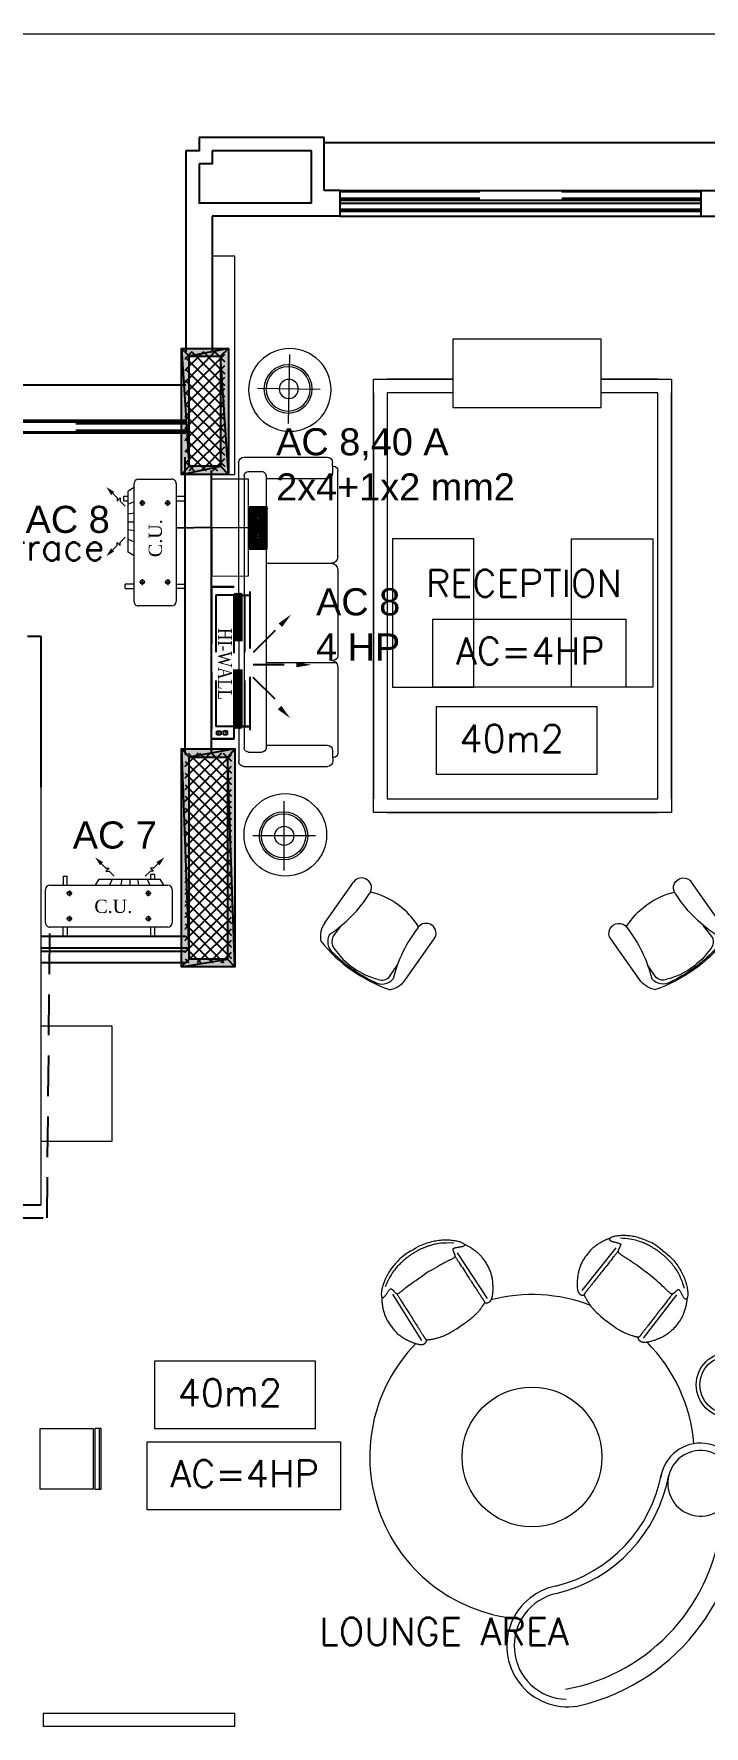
# Model space of a CAD drawing. Header units: inches. Extents: x 14 to 158, y 51 to 94.
# Drawn here: x 94.66 to 99.61, y 80.53 to 93.03 of the extents above; entities that cross this region are included whole.
import ezdxf

# ---------------------------------------------------------------- set-up
doc = ezdxf.new("R2010")
doc.units = ezdxf.units.IN
doc.header["$LTSCALE"] = 0.6
doc.header["$MEASUREMENT"] = 0
doc.linetypes.add('DASHED', pattern=[0.75, 0.5, -0.25])
doc.layers.get('0').update_dxf_attribs({"color": 253, "lineweight": 0})
for name, color, linetype, lineweight in [('AC-COND. UNIT', 195, 'Continuous', 0), ('fur', 253, 'Continuous', 0), ('Furniture', 253, 'Continuous', 0), ('Layer1', 253, 'Continuous', 0), ('POWER', 4, 'Continuous', 0), ('text', 3, 'Continuous', 0), ('X27COLC$0$COL', 253, 'Continuous', 0)]:
    doc.layers.add(name, color=color, linetype=linetype, lineweight=lineweight)
doc.layers.add('AC-HI.WALL', color=3, linetype='DASHED')
doc.styles.add('C', font='ROMANC.SHX')
doc.styles.add('ROMANS', font='', dxfattribs={"width": 0.8})
doc.styles.add('SIMPLEX', font='SIMPLEX.SHX')
doc.styles.get("Standard").update_dxf_attribs({"font": 'arial.ttf'})
doc.styles.get('ROMANS').set_extended_font_data('Amphion')

# ---------------------------------------------------------------- blocks, each defined once
blk = doc.blocks.new('53hq')
for p, q in [((52299.733, -22937.261), (52299.733, -22937.853)), ((52299.77, -22937.223), (52301.896, -22937.224)), ((52299.865, -22937.261), (52301.801, -22937.262)), ((52301.935, -22937.262), (52301.935, -22937.854)), ((52299.836, -22937.292), (52299.836, -22937.387)), ((52301.832, -22937.293), (52301.832, -22937.388)), ((52299.872, -22937.418), (52301.801, -22937.419)), ((52299.885, -22937.418), (52299.885, -22937.852)), ((52300.489, -22937.418), (52300.489, -22937.762)), ((52301.194, -22937.418), (52301.194, -22937.917)), ((52301.783, -22937.419), (52301.783, -22937.853)), ((52300.489, -22937.762), (52300.489, -22937.882)), ((52299.799, -22937.891), (52299.772, -22937.891)), ((52299.796, -22937.891), (52299.847, -22937.891)), ((52299.798, -22937.891), (52299.798, -22937.897)), ((52301.872, -22937.892), (52301.821, -22937.892)), ((52301.868, -22937.892), (52301.896, -22937.892)), ((52301.869, -22937.892), (52301.869, -22937.898)), ((52300.443, -22937.928), (52299.829, -22937.928)), ((52300.535, -22937.928), (52301.148, -22937.928)), ((52301.225, -22937.929), (52301.839, -22937.929))]:
    blk.add_line(p, q)
for centre, radius, start, end in [((52299.772, -22937.261), 0.0385, 89.9772, 179.9772), ((52299.867, -22937.292), 0.0308, 89.9772, 179.9772), ((52301.801, -22937.293), 0.0308, 359.9772, 89.9772), ((52301.896, -22937.262), 0.0385, 359.9772, 89.9772), ((52299.867, -22937.387), 0.0308, 179.9772, 279.2393), ((52301.801, -22937.388), 0.0308, 269.9772, 359.9772), ((52299.772, -22937.853), 0.0385, 179.9772, 269.9772), ((52299.847, -22937.852), 0.0385, 269.9772, 359.9772), ((52300.443, -22937.882), 0.0462, 269.9772, 359.9772), ((52300.535, -22937.882), 0.0462, 179.9772, 269.9772), ((52301.225, -22937.882), 0.0462, 179.9772, 269.9772), ((52301.821, -22937.853), 0.0385, 179.9772, 269.9772), ((52301.896, -22937.854), 0.0385, 269.9772, 359.9772), ((52299.829, -22937.897), 0.0308, 179.9772, 269.9772), ((52301.148, -22937.897), 0.0308, 269.9772, 359.9772), ((52301.839, -22937.898), 0.0308, 269.9772, 359.9772)]:
    blk.add_arc(centre, radius, start, end)
blk = doc.blocks.new('A$C7D0458D8')
at = {"xscale": -1.038040226593694, "yscale": 1.038040226593694, "zscale": 1.038040226593694, "rotation": 180}
blk.add_blockref('53hq', (-54289.227, -23809.76), dxfattribs=at)
blk = doc.blocks.new('A$C09A26639')
at = {"layer": 'fur'}
for p, q in [((0, 0.44), (0, 0.073)), ((0.109, 0.487), (0.113, 0.385)), ((0.62, 0.487), (0.616, 0.385)), ((0.729, 0.44), (0.729, 0.073))]:
    blk.add_line(p, q, dxfattribs=at)
for centre, radius, start, end in [((0.183, 0.44), 0.183, 135, 180), ((0.365, -0.514), 1.126, 73.9769, 106.0231), ((0.183, 0.483), 0.104, 92.3549, 177.1237), ((0.183, 0.483), 0.0738, 103.2225, 177.1237), ((0.365, 0.028), 0.563, 69.3612, 110.6388), ((0.365, -0.477), 1.08, 80.0901, 99.9099), ((0.546, 0.483), 0.104, 2.8763, 87.6451), ((0.546, 0.483), 0.0738, 2.8763, 76.7775), ((0.546, 0.44), 0.183, 0, 45), ((-0.873, 0.121), 1.02, 357.3184, 21.0944), ((1.602, 0.121), 1.02, 158.9056, 182.6816), ((0.073, 0.073), 0.0733, 180, 0), ((0.371, 0.596), 0.576, 247.0276, 291.5244), ((0.656, 0.073), 0.0733, 180, 0)]:
    blk.add_arc(centre, radius, start, end, dxfattribs=at)
blk = doc.blocks.new('A$C167A62BF')
at = {"layer": 'fur'}
for p, q in [((0.313, 0.567), (0.313, 0.057)), ((0.082, 0.312), (0.545, 0.312))]:
    blk.add_line(p, q, dxfattribs=at)
for centre, radius in [((0.305, 0.305), 0.305), ((0.318, 0.312), 0.178), ((0.318, 0.312), 0.163), ((0.313, 0.312), 0.0705)]:
    blk.add_circle(centre, radius, dxfattribs=at)
blk = doc.blocks.new('DCFVFD')
at = {"layer": 'fur'}
for points in [[(262.9773, -27.9732), (262.9769, -27.9729), (262.9762, -27.9724), (262.9751, -27.9716), (262.9736, -27.9705), (262.9714, -27.969), (262.9686, -27.9669), (262.9648, -27.9642), (262.9601, -27.9608), (262.9543, -27.9567), (262.9475, -27.9518), (262.94, -27.9464), (262.9319, -27.9406), (262.9233, -27.9345), (262.9146, -27.9282), (262.9058, -27.9219), (262.8971, -27.9157), (262.8887, -27.9096), (262.8805, -27.9038), (262.8727, -27.8982), (262.8652, -27.8928), (262.8579, -27.8876), (262.8509, -27.8826), (262.8442, -27.8777), (262.8377, -27.8731), (262.8315, -27.8687), (262.8256, -27.8644), (262.8198, -27.8603), (262.8144, -27.8564), (262.8092, -27.8526), (262.8042, -27.8491), (262.7994, -27.8456), (262.7948, -27.8424), (262.7905, -27.8393), (262.7864, -27.8363), (262.7825, -27.8335), (262.7788, -27.8308), (262.7752, -27.8283), (262.7719, -27.8259), (262.7687, -27.8237), (262.7658, -27.8215), (262.763, -27.8195), (262.7603, -27.8176), (262.7578, -27.8158), (262.7555, -27.8142), (262.7533, -27.8126), (262.7513, -27.8112), (262.7494, -27.8098), (262.7477, -27.8086), (262.7461, -27.8074), (262.7446, -27.8063), (262.7432, -27.8053), (262.7419, -27.8044), (262.7408, -27.8036), (262.7397, -27.8029), (262.7388, -27.8022), (262.7379, -27.8015), (262.7371, -27.801), (262.7364, -27.8005), (262.7358, -27.8), (262.7352, -27.7996), (262.7347, -27.7993), (262.7343, -27.799), (262.7339, -27.7987), (262.7336, -27.7985), (262.7333, -27.7983), (262.7331, -27.7981), (262.7328, -27.7979), (262.7326, -27.7978), (262.7324, -27.7976), (262.7321, -27.7974), (262.7318, -27.7972), (262.7315, -27.797), (262.7311, -27.7968), (262.7306, -27.7965), (262.7302, -27.7962), (262.7297, -27.7959), (262.7292, -27.7956), (262.7288, -27.7953), (262.7283, -27.7951), (262.728, -27.7948), (262.7277, -27.7947), (262.7274, -27.7945), (262.7272, -27.7944), (262.7271, -27.7944), (262.727, -27.7943), (262.7269, -27.7943), (262.7268, -27.7942), (262.7267, -27.7942), (262.7266, -27.7942), (262.7266, -27.7942), (262.7265, -27.7942), (262.7263, -27.7942), (262.7262, -27.7942), (262.726, -27.7942), (262.7257, -27.7942), (262.7254, -27.7943), (262.725, -27.7943), (262.7245, -27.7944), (262.724, -27.7945), (262.7233, -27.7947), (262.7225, -27.795), (262.7216, -27.7953), (262.7206, -27.7957), (262.7195, -27.7962), (262.7182, -27.7968), (262.7167, -27.7975), (262.715, -27.7983), (262.7131, -27.7994), (262.7109, -27.8006), (262.7085, -27.8021), (262.7057, -27.8037), (262.7026, -27.8057), (262.6991, -27.8079), (262.6953, -27.8103), (262.6913, -27.813), (262.6871, -27.8158), (262.6828, -27.8187), (262.6785, -27.8217), (262.6742, -27.8248), (262.6701, -27.8279), (262.6661, -27.831), (262.6622, -27.8341), (262.6583, -27.8374), (262.6545, -27.8408), (262.6505, -27.8444), (262.6465, -27.8483), (262.6422, -27.8526), (262.6376, -27.8573), (262.6328, -27.8624), (262.6274, -27.8683), (262.6216, -27.875), (262.615, -27.8829), (262.6077, -27.8921), (262.5995, -27.9029), (262.5903, -27.9155), (262.58, -27.9301)], [(263.0483, -27.9255), (263.0477, -27.9241), (263.047, -27.9227), (263.0463, -27.9211), (263.0455, -27.9194), (263.0446, -27.9176), (263.0437, -27.9156), (263.0427, -27.9133), (263.0415, -27.9108), (263.0402, -27.908), (263.0388, -27.905), (263.0372, -27.9017), (263.0355, -27.8981), (263.0336, -27.8944), (263.0315, -27.8904), (263.0292, -27.8863), (263.0267, -27.8819), (263.0241, -27.8774), (263.0212, -27.8728), (263.0181, -27.8682), (263.015, -27.8635), (263.0117, -27.8588), (263.0083, -27.8542), (263.0049, -27.8497), (263.0015, -27.8454), (262.9981, -27.8412), (262.9946, -27.8373), (262.9911, -27.8334), (262.9874, -27.8297), (262.9837, -27.826), (262.9797, -27.8224), (262.9755, -27.8187), (262.9711, -27.815), (262.9663, -27.8113), (262.9614, -27.8075), (262.9562, -27.8037), (262.9509, -27.7999), (262.9455, -27.7961), (262.94, -27.7925), (262.9345, -27.789), (262.9291, -27.7857), (262.9237, -27.7825), (262.9184, -27.7796), (262.9131, -27.7768), (262.9079, -27.7743), (262.9026, -27.7719), (262.8974, -27.7696), (262.8921, -27.7675), (262.8868, -27.7656), (262.8814, -27.7638), (262.8759, -27.7621), (262.8704, -27.7606), (262.8647, -27.7592), (262.859, -27.7579), (262.8532, -27.7568), (262.8472, -27.7558), (262.8412, -27.7549), (262.8351, -27.7541), (262.8289, -27.7534), (262.8227, -27.7528), (262.8166, -27.7524), (262.8107, -27.752), (262.805, -27.7518), (262.7995, -27.7516), (262.7944, -27.7515), (262.7897, -27.7515), (262.7853, -27.7516), (262.7813, -27.7517), (262.7776, -27.7519), (262.7742, -27.7521), (262.771, -27.7524), (262.7681, -27.7527), (262.7654, -27.753), (262.7628, -27.7534), (262.7604, -27.7537), (262.7582, -27.7541), (262.7561, -27.7545), (262.754, -27.7549), (262.7521, -27.7553), (262.7502, -27.7558), (262.7484, -27.7563), (262.7467, -27.7568), (262.745, -27.7574), (262.7433, -27.7579), (262.7417, -27.7586), (262.7402, -27.7592), (262.7387, -27.7598), (262.7373, -27.7605), (262.736, -27.7612), (262.7348, -27.7619), (262.7337, -27.7626), (262.7327, -27.7633), (262.7317, -27.764), (262.7308, -27.7648), (262.7299, -27.7655), (262.7291, -27.7663), (262.7283, -27.7671), (262.7276, -27.768), (262.7269, -27.7688), (262.7263, -27.7697), (262.7257, -27.7706), (262.7251, -27.7715), (262.7245, -27.7724), (262.7241, -27.7732), (262.7236, -27.7741), (262.7232, -27.775), (262.7228, -27.7758), (262.7225, -27.7766), (262.7222, -27.7775), (262.722, -27.7783), (262.7218, -27.7792), (262.7216, -27.78), (262.7214, -27.781), (262.7212, -27.7819), (262.7211, -27.7829), (262.721, -27.7839), (262.7209, -27.7849), (262.7209, -27.7859), (262.7209, -27.7868), (262.7209, -27.7877), (262.721, -27.7886), (262.7212, -27.7893), (262.7213, -27.79), (262.7215, -27.7907), (262.7218, -27.7913), (262.722, -27.7918), (262.7222, -27.7923), (262.7225, -27.7927), (262.7227, -27.7931), (262.7228, -27.7934), (262.723, -27.7937), (262.7231, -27.7939), (262.7232, -27.7941), (262.7233, -27.7943), (262.7234, -27.7944), (262.7235, -27.7945), (262.7236, -27.7946)], [(262.9965, -27.9608), (262.7476, -27.7809)], [(262.7521, -28.2908), (262.7516, -28.2905), (262.7509, -28.29), (262.7499, -28.2892), (262.7483, -28.2882), (262.7462, -28.2866), (262.7433, -28.2846), (262.7395, -28.282), (262.7347, -28.2786), (262.7289, -28.2745), (262.7221, -28.2697), (262.7145, -28.2644), (262.7063, -28.2587), (262.6977, -28.2527), (262.6889, -28.2465), (262.68, -28.2402), (262.6713, -28.2341), (262.6628, -28.2282), (262.6546, -28.2224), (262.6467, -28.2169), (262.6391, -28.2115), (262.6318, -28.2064), (262.6247, -28.2015), (262.618, -28.1967), (262.6115, -28.1922), (262.6052, -28.1878), (262.5992, -28.1836), (262.5935, -28.1795), (262.588, -28.1757), (262.5827, -28.172), (262.5777, -28.1685), (262.5729, -28.1651), (262.5683, -28.1619), (262.5639, -28.1588), (262.5598, -28.1559), (262.5558, -28.1531), (262.5521, -28.1505), (262.5485, -28.148), (262.5452, -28.1456), (262.542, -28.1434), (262.539, -28.1413), (262.5362, -28.1393), (262.5335, -28.1375), (262.531, -28.1357), (262.5287, -28.1341), (262.5265, -28.1325), (262.5244, -28.1311), (262.5225, -28.1298), (262.5208, -28.1285), (262.5191, -28.1274), (262.5176, -28.1263), (262.5162, -28.1254), (262.515, -28.1245), (262.5138, -28.1237), (262.5127, -28.1229), (262.5118, -28.1222), (262.5109, -28.1216), (262.5101, -28.1211), (262.5094, -28.1206), (262.5088, -28.1201), (262.5082, -28.1198), (262.5077, -28.1194), (262.5073, -28.1191), (262.5069, -28.1188), (262.5066, -28.1186), (262.5063, -28.1184), (262.506, -28.1182), (262.5058, -28.1181), (262.5056, -28.1179), (262.5054, -28.1177), (262.5051, -28.1175), (262.5048, -28.1173), (262.5045, -28.1171), (262.5041, -28.1168), (262.5037, -28.1165), (262.5033, -28.1161), (262.5029, -28.1158), (262.5024, -28.1154), (262.502, -28.1151), (262.5016, -28.1148), (262.5013, -28.1145), (262.501, -28.1143), (262.5008, -28.1141), (262.5007, -28.1139), (262.5005, -28.1138), (262.5004, -28.1137), (262.5004, -28.1136), (262.5003, -28.1136), (262.5003, -28.1135), (262.5002, -28.1135), (262.5002, -28.1134), (262.5002, -28.1133), (262.5001, -28.1132), (262.5001, -28.113), (262.5, -28.1128), (262.5, -28.1126), (262.4999, -28.1123), (262.4998, -28.1119), (262.4997, -28.1114), (262.4997, -28.1108), (262.4996, -28.1101), (262.4996, -28.1093), (262.4996, -28.1084), (262.4996, -28.1073), (262.4997, -28.106), (262.4999, -28.1046), (262.5, -28.103), (262.5003, -28.1011), (262.5007, -28.0989), (262.5011, -28.0965), (262.5017, -28.0937), (262.5023, -28.0905), (262.5031, -28.0869), (262.5041, -28.0829), (262.5051, -28.0786), (262.5063, -28.0739), (262.5075, -28.069), (262.5089, -28.064), (262.5103, -28.0589), (262.5118, -28.0539), (262.5133, -28.0489), (262.5149, -28.0441), (262.5166, -28.0394), (262.5184, -28.0347), (262.5203, -28.0299), (262.5225, -28.025), (262.5248, -28.0199), (262.5274, -28.0144), (262.5303, -28.0086), (262.5336, -28.0023), (262.5373, -27.9953), (262.5418, -27.9876), (262.547, -27.9788), (262.5533, -27.9688), (262.5608, -27.9575), (262.5696, -27.9446), (262.58, -27.9301)], [(263.0506, -27.9828), (263.0497, -28.0063), (263.0485, -28.026), (263.0472, -28.0422), (263.0456, -28.0555), (263.0439, -28.0664), (263.0422, -28.0754), (263.0403, -28.083), (263.0384, -28.0898), (263.0365, -28.0961), (263.0346, -28.1021), (263.0327, -28.1078), (263.0308, -28.1131), (263.029, -28.1181), (263.0273, -28.1228), (263.0256, -28.1271), (263.0239, -28.1312), (263.0224, -28.135), (263.0209, -28.1385), (263.0195, -28.1418), (263.018, -28.145), (263.0166, -28.1481), (263.0151, -28.1512), (263.0136, -28.1543), (263.012, -28.1575), (263.0103, -28.1608), (263.0085, -28.1642), (263.0067, -28.1678), (263.0047, -28.1714), (263.0027, -28.1751), (263.0006, -28.1788), (262.9985, -28.1826), (262.9963, -28.1863), (262.994, -28.19), (262.9917, -28.1937), (262.9894, -28.1975), (262.9869, -28.2012), (262.9844, -28.205), (262.9817, -28.2088), (262.9789, -28.2127), (262.976, -28.2167), (262.9729, -28.2207), (262.9697, -28.2249), (262.9664, -28.2292), (262.9628, -28.2335), (262.9592, -28.2379), (262.9554, -28.2423), (262.9514, -28.2468), (262.9473, -28.2513), (262.9431, -28.2559), (262.9387, -28.2604), (262.9343, -28.2649), (262.9297, -28.2694), (262.9252, -28.2738), (262.9206, -28.2782), (262.9161, -28.2824), (262.9116, -28.2864), (262.9072, -28.2903), (262.9028, -28.2941), (262.8982, -28.2979), (262.8934, -28.3016), (262.8884, -28.3054), (262.8829, -28.3093), (262.8769, -28.3133), (262.8702, -28.3176), (262.8629, -28.3221), (262.8548, -28.3268), (262.8459, -28.3317), (262.8359, -28.3367), (262.825, -28.3418), (262.813, -28.3469), (262.7998, -28.3519), (262.7854, -28.3568)], [(262.9935, -28.2233), (263.0044, -28.2079), (263.0136, -28.1941), (263.0212, -28.1816), (263.0276, -28.1704), (263.0328, -28.1601), (263.0371, -28.1505), (263.0408, -28.1415), (263.0441, -28.1328), (263.0471, -28.1242), (263.0499, -28.1158), (263.0525, -28.1075), (263.0548, -28.0992), (263.057, -28.091), (263.0589, -28.083), (263.0607, -28.075), (263.0622, -28.067), (263.0635, -28.0592), (263.0645, -28.0514), (263.0654, -28.0436), (263.0661, -28.036), (263.0666, -28.0284), (263.0669, -28.0209), (263.067, -28.0135), (263.0669, -28.0062), (263.0667, -27.9989), (263.0663, -27.9918), (263.0657, -27.9849), (263.0651, -27.9783), (263.0642, -27.9719), (263.0633, -27.9658), (263.0622, -27.9601), (263.0611, -27.9548), (263.0599, -27.95), (263.0585, -27.9456), (263.0572, -27.9416), (263.0558, -27.9381), (263.0544, -27.935), (263.053, -27.9323), (263.0517, -27.93), (263.0503, -27.928), (263.0491, -27.9264), (263.0479, -27.9251), (263.0468, -27.924), (263.0457, -27.9233), (263.0446, -27.9228), (263.0436, -27.9225), (263.0425, -27.9224), (263.0415, -27.9224), (263.0404, -27.9226), (263.0393, -27.923), (263.0382, -27.9236), (263.0372, -27.9244), (263.0361, -27.9256), (263.0351, -27.927), (263.0341, -27.9289), (263.0331, -27.9313), (263.0322, -27.934), (263.0314, -27.9372), (263.0305, -27.9407), (263.0297, -27.9444), (263.0289, -27.9483), (263.0282, -27.9522), (263.0274, -27.9561), (263.0266, -27.9598), (263.0259, -27.9634), (263.0251, -27.9668), (263.0243, -27.9699), (263.0235, -27.9728), (263.0227, -27.9754), (263.0218, -27.9778), (263.0211, -27.9799), (263.0203, -27.9816), (263.0195, -27.9831), (263.0187, -27.9842), (263.0179, -27.9851), (263.017, -27.9857), (263.0161, -27.9861), (263.0151, -27.9863), (263.0139, -27.9863), (263.0127, -27.9862), (263.0113, -27.9859), (263.0099, -27.9855), (263.0083, -27.985), (263.0066, -27.9844), (263.0048, -27.9837), (263.003, -27.9829), (263.0012, -27.9821), (262.9993, -27.9812), (262.9974, -27.9803), (262.9956, -27.9794), (262.9937, -27.9784), (262.9918, -27.9775), (262.99, -27.9767), (262.9883, -27.9759), (262.9865, -27.9751), (262.9849, -27.9745), (262.9833, -27.974), (262.9817, -27.9737), (262.9802, -27.9734), (262.9788, -27.9732), (262.9774, -27.9732), (262.9761, -27.9733), (262.9749, -27.9735), (262.9737, -27.9738), (262.9725, -27.9742), (262.9714, -27.9747), (262.9702, -27.9756), (262.969, -27.9767), (262.9676, -27.9782), (262.9661, -27.9801), (262.9644, -27.9826), (262.9624, -27.9857), (262.9602, -27.9894), (262.9577, -27.9937), (262.9548, -27.9986), (262.9517, -28.0041), (262.9483, -28.0101), (262.9446, -28.0166), (262.9406, -28.0236), (262.9363, -28.0311), (262.9316, -28.039), (262.9264, -28.0477), (262.9204, -28.0575), (262.9133, -28.0687), (262.9049, -28.0817), (262.8949, -28.097), (262.8831, -28.1147), (262.8692, -28.1352)], [(262.7306, -28.3736), (262.729, -28.3734), (262.7274, -28.3733), (262.7257, -28.3731), (262.7239, -28.3729), (262.7219, -28.3727), (262.7197, -28.3725), (262.7172, -28.3723), (262.7145, -28.372), (262.7114, -28.3717), (262.7081, -28.3714), (262.7044, -28.371), (262.7005, -28.3705), (262.6963, -28.37), (262.6919, -28.3693), (262.6872, -28.3686), (262.6823, -28.3676), (262.6772, -28.3666), (262.6719, -28.3654), (262.6665, -28.3641), (262.661, -28.3626), (262.6555, -28.3611), (262.65, -28.3594), (262.6447, -28.3577), (262.6395, -28.3559), (262.6344, -28.354), (262.6295, -28.3521), (262.6247, -28.35), (262.62, -28.3478), (262.6153, -28.3455), (262.6106, -28.3429), (262.6057, -28.3402), (262.6008, -28.3372), (262.5957, -28.334), (262.5904, -28.3306), (262.5851, -28.327), (262.5798, -28.3232), (262.5745, -28.3193), (262.5692, -28.3153), (262.5641, -28.3113), (262.5592, -28.3073), (262.5544, -28.3032), (262.5499, -28.2992), (262.5456, -28.2952), (262.5414, -28.2911), (262.5374, -28.2869), (262.5335, -28.2827), (262.5298, -28.2784), (262.5262, -28.2741), (262.5228, -28.2696), (262.5194, -28.2649), (262.5161, -28.2602), (262.5129, -28.2553), (262.5098, -28.2503), (262.5068, -28.2452), (262.5039, -28.24), (262.501, -28.2346), (262.4983, -28.229), (262.4956, -28.2234), (262.493, -28.2178), (262.4906, -28.2122), (262.4883, -28.2067), (262.4861, -28.2014), (262.4841, -28.1963), (262.4824, -28.1915), (262.4808, -28.1871), (262.4794, -28.1829), (262.4782, -28.1791), (262.4772, -28.1755), (262.4763, -28.1722), (262.4755, -28.1692), (262.4748, -28.1663), (262.4742, -28.1636), (262.4737, -28.1611), (262.4732, -28.1587), (262.4728, -28.1565), (262.4725, -28.1543), (262.4722, -28.1523), (262.472, -28.1503), (262.4718, -28.1484), (262.4717, -28.1465), (262.4716, -28.1447), (262.4715, -28.1429), (262.4715, -28.1412), (262.4716, -28.1394), (262.4717, -28.1378), (262.4718, -28.1362), (262.472, -28.1347), (262.4722, -28.1332), (262.4725, -28.1319), (262.4727, -28.1306), (262.4731, -28.1293), (262.4734, -28.1282), (262.4738, -28.1271), (262.4743, -28.126), (262.4748, -28.125), (262.4753, -28.124), (262.4758, -28.123), (262.4764, -28.1221), (262.477, -28.1212), (262.4777, -28.1203), (262.4783, -28.1195), (262.479, -28.1187), (262.4796, -28.1179), (262.4803, -28.1172), (262.481, -28.1166), (262.4816, -28.116), (262.4823, -28.1154), (262.483, -28.1148), (262.4837, -28.1143), (262.4844, -28.1138), (262.4852, -28.1133), (262.486, -28.1129), (262.4869, -28.1124), (262.4878, -28.112), (262.4887, -28.1115), (262.4896, -28.1111), (262.4905, -28.1108), (262.4914, -28.1105), (262.4922, -28.1102), (262.4931, -28.11), (262.4938, -28.1099), (262.4946, -28.1098), (262.4953, -28.1098), (262.4959, -28.1098), (262.4965, -28.1098), (262.497, -28.1099), (262.4975, -28.11), (262.4979, -28.1101), (262.4982, -28.1101), (262.4985, -28.1102), (262.4988, -28.1102), (262.499, -28.1103), (262.4992, -28.1103), (262.4994, -28.1103), (262.4995, -28.1104), (262.4996, -28.1104)], [(262.7467, -28.313), (262.4946, -28.1376)], [(262.9935, -28.2233), (262.9826, -28.2388), (262.9725, -28.252), (262.9633, -28.2633), (262.9548, -28.273), (262.9468, -28.2813), (262.9392, -28.2886), (262.9319, -28.2951), (262.9248, -28.301), (262.9177, -28.3067), (262.9107, -28.3121), (262.9036, -28.3173), (262.8966, -28.3223), (262.8897, -28.327), (262.8827, -28.3315), (262.8757, -28.3358), (262.8687, -28.3398), (262.8617, -28.3437), (262.8547, -28.3473), (262.8477, -28.3506), (262.8407, -28.3538), (262.8337, -28.3568), (262.8267, -28.3595), (262.8198, -28.3621), (262.8128, -28.3645), (262.8059, -28.3666), (262.7991, -28.3686), (262.7924, -28.3704), (262.7859, -28.3719), (262.7796, -28.3733), (262.7735, -28.3744), (262.7678, -28.3753), (262.7624, -28.376), (262.7575, -28.3764), (262.7529, -28.3766), (262.7487, -28.3766), (262.745, -28.3765), (262.7416, -28.3762), (262.7385, -28.3758), (262.7359, -28.3753), (262.7336, -28.3747), (262.7316, -28.374), (262.73, -28.3734), (262.7287, -28.3726), (262.7276, -28.3718), (262.7268, -28.371), (262.7262, -28.3701), (262.7257, -28.3691), (262.7254, -28.3681), (262.7252, -28.367), (262.7252, -28.3659), (262.7254, -28.3647), (262.7258, -28.3634), (262.7266, -28.362), (262.7276, -28.3606), (262.7291, -28.359), (262.731, -28.3573), (262.7333, -28.3556), (262.736, -28.3537), (262.739, -28.3518), (262.7423, -28.3498), (262.7456, -28.3478), (262.7491, -28.3458), (262.7525, -28.3437), (262.7558, -28.3418), (262.7589, -28.3398), (262.7618, -28.338), (262.7645, -28.3362), (262.767, -28.3345), (262.7692, -28.3328), (262.7711, -28.3313), (262.7728, -28.3299), (262.7742, -28.3285), (262.7753, -28.3273), (262.7762, -28.3262), (262.7767, -28.3251), (262.777, -28.3241), (262.7771, -28.3231), (262.7769, -28.3221), (262.7766, -28.321), (262.776, -28.3199), (262.7753, -28.3187), (262.7745, -28.3174), (262.7734, -28.3161), (262.7723, -28.3147), (262.7711, -28.3133), (262.7698, -28.3119), (262.7684, -28.3104), (262.7669, -28.3089), (262.7654, -28.3074), (262.7639, -28.306), (262.7624, -28.3045), (262.761, -28.3031), (262.7596, -28.3017), (262.7582, -28.3002), (262.757, -28.2989), (262.7558, -28.2975), (262.7548, -28.2961), (262.754, -28.2948), (262.7532, -28.2935), (262.7526, -28.2922), (262.7521, -28.2909), (262.7518, -28.2897), (262.7515, -28.2884), (262.7514, -28.2872), (262.7514, -28.286), (262.7516, -28.2847), (262.752, -28.2833), (262.7526, -28.2818), (262.7536, -28.28), (262.7549, -28.2779), (262.7567, -28.2755), (262.7589, -28.2726), (262.7617, -28.2693), (262.7649, -28.2655), (262.7686, -28.2612), (262.7728, -28.2564), (262.7773, -28.2512), (262.7823, -28.2456), (262.7875, -28.2395), (262.7931, -28.2329), (262.7991, -28.2259), (262.8055, -28.2181), (262.8128, -28.2092), (262.821, -28.1988), (262.8306, -28.1865), (262.8416, -28.1721), (262.8544, -28.1551), (262.8692, -28.1352)]]:
    blk.add_lwpolyline(points, dxfattribs=at)
blk = doc.blocks.new('j67')
for centre, radius in [((35.59, -34.703), 0.242), ((35.59, -34.703), 0.215), ((34.135, -35.235), 0.516)]:
    blk.add_circle(centre, radius)
for centre, radius, start, end in [((35.38, -35.43), 0.297, 355.2715, 171.4), ((35.38, -35.43), 0.242, 171.7494, 171.4), ((34.059, -35.169), 1.05, 283.8132, 349.554), ((34.059, -35.169), 1.105, 283.8132, 349.554), ((34.132, -35.564), 1.548, 283.3245, 4.06), ((34.132, -35.564), 1.409, 280.2508, 355.8745), ((34.399, -36.63), 0.45, 101.4473, 286.7374), ((34.399, -36.63), 0.395, 101.4473, 268.3155)]:
    blk.add_arc(centre, radius, start, end)
at = {"xscale": -1.312816597272818, "yscale": 1.312816597272818, "zscale": 1.312816597272818}
for p, rotation in [((-285.074, -168.126), 196.6484734572634), ((53.843, -380.348), 267.2764187573764)]:
    blk.add_blockref('DCFVFD', p, dxfattribs=dict(at, rotation=rotation))
blk = doc.blocks.new('htr')
at = {"layer": 'X27COLC$0$COL'}
for p, q in [((-11.668, -8.618), (-11.668, -8.168)), ((-11.668, -8.168), (-11.622, -8.168)), ((-11.654, -8.168), (-11.654, -8.618)), ((-11.622, -8.168), (-11.622, -8.618)), ((-11.218, -8.168), (-11.608, -8.168)), ((-11.608, -8.168), (-11.608, -8.618)), ((-11.218, -8.618), (-11.218, -8.168)), ((-11.622, -8.618), (-11.668, -8.618)), ((-11.608, -8.618), (-11.218, -8.618))]:
    blk.add_line(p, q, dxfattribs=at)
blk = doc.blocks.new('A$C685158DF')
at = {"layer": 'AC-HI.WALL', "color": 2}
for p, q in [((0, -0.4), (0, 0.4)), ((0, 0.4), (0.12, 0.4)), ((0, -0.4), (0, 0.4)), ((0.12, -0.4), (0.12, 0.4)), ((0.12, -0.4), (0.12, 0.4)), ((0.1249, 0.3673), (0.12, 0.356)), ((0.1249, 0.3673), (0.12, 0.356)), ((0.1249, 0.3673), (0.1299, 0.356)), ((0.1249, 0.3673), (0.1299, 0.356)), ((0.1349, 0.3673), (0.1299, 0.356)), ((0.1349, 0.3673), (0.1299, 0.356)), ((0.1349, 0.3673), (0.1399, 0.356)), ((0.1349, 0.3673), (0.1399, 0.356)), ((0.1448, 0.3673), (0.1399, 0.356)), ((0.1448, 0.3673), (0.1399, 0.356)), ((0.1448, 0.3673), (0.1498, 0.356)), ((0.1448, 0.3673), (0.1498, 0.356)), ((0.1548, 0.3673), (0.1498, 0.356)), ((0.1548, 0.3673), (0.1498, 0.356)), ((0.1548, 0.3673), (0.1598, 0.356)), ((0.1548, 0.3673), (0.1598, 0.356)), ((0.2027, 0.3753), (0.2027, -0.355)), ((0.2027, 0.3753), (0.2027, -0.355)), ((0.0235, 0.356), (0.0235, -0.3358)), ((0.1068, 0.356), (0.0235, 0.356)), ((0.12, 0.356), (0.1068, 0.356)), ((0.12, 0.356), (0.1068, 0.356)), ((0.12, 0.356), (0.2027, 0.356)), ((0.12, -0.3358), (0.12, 0.356)), ((0.12, -0.3358), (0.12, 0.356)), ((0.12, 0.356), (0.2027, 0.356)), ((0.1299, -0.3358), (0.1299, 0.356)), ((0.1299, -0.3358), (0.1299, 0.356)), ((0.1399, -0.3358), (0.1399, 0.356)), ((0.1399, -0.3358), (0.1399, 0.356)), ((0.1498, -0.3358), (0.1498, 0.356)), ((0.1598, 0.356), (0.2027, 0.356)), ((0.1598, -0.3358), (0.1598, 0.356)), ((0.1598, -0.3358), (0.1598, 0.356)), ((0.1598, 0.356), (0.2027, 0.356)), ((0.174, 0.356), (0.174, -0.3358)), ((0.174, 0.356), (0.174, -0.3358)), ((0.3352, 0.1696), (0.2202, 0.0546)), ((0.3352, 0.1696), (0.2202, 0.0546)), ((0.3828, -0.0111), (0.2202, -0.0111)), ((0.3828, -0.0111), (0.2202, -0.0111)), ((0.3352, -0.1918), (0.2202, -0.0769)), ((0.3352, -0.1918), (0.2202, -0.0769)), ((0.0928, -0.3358), (0.0235, -0.3358)), ((0.2027, -0.3358), (0.0928, -0.3358)), ((0.2027, -0.3358), (0.0928, -0.3358)), ((0.12, -0.3358), (0.1068, -0.3358)), ((0.12, -0.3358), (0.1068, -0.3358)), ((0.1249, -0.3471), (0.12, -0.3358)), ((0.1249, -0.3471), (0.12, -0.3358)), ((0.1249, -0.3471), (0.1299, -0.3358)), ((0.1249, -0.3471), (0.1299, -0.3358)), ((0.1349, -0.3471), (0.1299, -0.3358)), ((0.1349, -0.3471), (0.1299, -0.3358)), ((0.1349, -0.3471), (0.1399, -0.3358)), ((0.1349, -0.3471), (0.1399, -0.3358)), ((0.1448, -0.3471), (0.1399, -0.3358)), ((0.1448, -0.3471), (0.1399, -0.3358)), ((0.1448, -0.3471), (0.1498, -0.3358)), ((0.1448, -0.3471), (0.1498, -0.3358)), ((0.1548, -0.3471), (0.1498, -0.3358)), ((0.1548, -0.3471), (0.1498, -0.3358)), ((0.1548, -0.3471), (0.1598, -0.3358)), ((0.1548, -0.3471), (0.1598, -0.3358)), ((0.1598, -0.3358), (0.2027, -0.3358)), ((0.1598, -0.3358), (0.2027, -0.3358)), ((0.12, -0.4), (0, -0.4)), ((0.12, -0.4), (0, -0.4))]:
    blk.add_line(p, q, dxfattribs=at)
for points in [[(0.12, -0.4), (0.12, 0.4), (0, 0.4), (0, -0.4)], [(0.0489, -0.3603), (0.0489, -0.3803), (0.0289, -0.3803), (0.0289, -0.3603)], [(0.0489, -0.3603), (0.0489, -0.3803), (0.0289, -0.3803), (0.0289, -0.3603)], [(0.0836, -0.3591), (0.0836, -0.3791), (0.0636, -0.3791), (0.0636, -0.3591)], [(0.0836, -0.3591), (0.0836, -0.3791), (0.0636, -0.3791), (0.0636, -0.3591)]]:
    blk.add_lwpolyline(points, close=True, dxfattribs=at)
at = {"layer": 'AC-HI.WALL', "color": 2, "const_width": 0.00371}
for points in [[(0.0387, -0.3683, 1), (0.0387, -0.3721, 1)], [(0.0387, -0.3683, 1), (0.0387, -0.3721, 1)], [(0.0745, -0.3666, 1), (0.0745, -0.3704, 1)], [(0.0745, -0.3666, 1), (0.0745, -0.3704, 1)]]:
    blk.add_lwpolyline(points, format="xyb", close=True, dxfattribs=at)
at = {"layer": 'AC-HI.WALL', "color": 2}
for points in [[(0.3543, 0.2076), (0.3731, 0.1888), (0.42, 0.2545)], [(0.3543, 0.2076), (0.3731, 0.1888), (0.42, 0.2545)], [(0.4474, 0.0027), (0.4474, -0.0239), (0.5271, -0.0106)], [(0.4474, 0.0027), (0.4474, -0.0239), (0.5271, -0.0106)], [(0.3499, -0.2457), (0.3686, -0.2269), (0.4156, -0.2926)], [(0.3499, -0.2457), (0.3686, -0.2269), (0.4156, -0.2926)]]:
    blk.add_solid(points, dxfattribs=at)
at = {"layer": 'AC-HI.WALL', "color": 2, "insert": (0.0331, -0.0063), "char_height": 0.073015, "width": 1.967177, "attachment_point": 8, "rotation": 270, "style": 'ROMANS'}
blk.add_mtext('\\A1;{\\fTimes New Roman|b0|i0|c0|p18;HI-WALL}', dxfattribs=at)
blk = doc.blocks.new('*X36')
at = {"color": 0}
for p, q in [((375.833, -121.97), (376.007, -121.796)), ((375.833, -121.956), (375.993, -121.796)), ((375.833, -121.942), (375.979, -121.796)), ((375.833, -121.928), (375.965, -121.796)), ((375.833, -121.914), (375.951, -121.796)), ((375.833, -121.9), (375.936, -121.796)), ((375.833, -121.886), (375.922, -121.796)), ((375.833, -121.871), (375.908, -121.796)), ((375.833, -121.857), (375.894, -121.796)), ((375.833, -121.843), (375.88, -121.796)), ((375.833, -121.829), (375.866, -121.796)), ((375.833, -121.815), (375.852, -121.796)), ((375.833, -121.801), (375.837, -121.796)), ((375.845, -121.972), (376.021, -121.796)), ((375.859, -121.972), (376.035, -121.796)), ((375.873, -121.972), (376.05, -121.796)), ((375.887, -121.972), (376.064, -121.796)), ((375.901, -121.972), (376.078, -121.796)), ((375.916, -121.972), (376.092, -121.796)), ((375.93, -121.972), (376.106, -121.796)), ((375.944, -121.972), (376.12, -121.796)), ((375.958, -121.972), (376.134, -121.796)), ((375.972, -121.972), (376.149, -121.796)), ((375.986, -121.972), (376.163, -121.796)), ((376, -121.972), (376.177, -121.796)), ((376.015, -121.972), (376.191, -121.796)), ((376.029, -121.972), (376.205, -121.796)), ((376.043, -121.972), (376.219, -121.796)), ((376.057, -121.972), (376.233, -121.797)), ((376.071, -121.972), (376.233, -121.811)), ((376.085, -121.972), (376.233, -121.825)), ((376.099, -121.972), (376.233, -121.839)), ((376.114, -121.972), (376.233, -121.853)), ((376.128, -121.972), (376.233, -121.867)), ((376.142, -121.972), (376.233, -121.882)), ((376.156, -121.972), (376.233, -121.896)), ((376.17, -121.972), (376.233, -121.91)), ((376.184, -121.972), (376.233, -121.924)), ((376.198, -121.972), (376.233, -121.938)), ((376.213, -121.972), (376.233, -121.952)), ((376.227, -121.972), (376.233, -121.966))]:
    blk.add_line(p, q, dxfattribs=at)
blk = doc.blocks.new('CB')
at = {"layer": 'POWER'}
for points in [[(28.618, 18.949), (28.924, 18.949)], [(28.618, 18.814), (28.618, 18.949)], [(28.924, 18.814), (28.924, 18.949)], [(29.121, 18.549), (28.425, 18.549), (28.425, 18.814), (29.121, 18.814), (29.121, 18.549)], [(28.773, 18.549), (28.773, 18.814)]]:
    blk.add_lwpolyline(points, dxfattribs=at)
at = {"layer": 'POWER', "xscale": -0.76608, "yscale": 0.76608, "zscale": 0.76608, "rotation": 359.9999999999998}
blk.add_blockref('*X36', (316.842, 112.255), dxfattribs=at)
blk = doc.blocks.new('A$C408B1B4C')
at = {"layer": 'AC-COND. UNIT', "color": 2}
for p, q in [((-0.287, 0.02), (-0.062, 0.02)), ((-0.461, -0.077), (-0.432, -0.106)), ((-0.432, -0.128), (-0.411, -0.106)), ((-0.432, -0.106), (-0.432, -0.128)), ((-0.411, -0.106), (-0.411, -0.128)), ((-0.389, -0.098), (-0.389, -0.127)), ((-0.357, -0.098), (-0.389, -0.098)), ((-0.317, -0.036), (-0.357, -0.061)), ((-0.357, -0.475), (-0.357, -0.061)), ((-0.317, -0.809), (-0.317, -0.01)), ((-0.032, -0.01), (-0.032, -0.809)), ((0.029, -0.098), (-0.032, -0.098)), ((0.029, -0.098), (0.029, -0.127)), ((-0.411, -0.128), (-0.376, -0.163)), ((-0.389, -0.127), (-0.357, -0.127)), ((-0.357, -0.149), (-0.317, -0.132)), ((-0.357, -0.215), (-0.317, -0.208)), ((-0.241, -0.142), (-0.28, -0.142)), ((-0.261, -0.161), (-0.261, -0.122)), ((-0.108, -0.142), (-0.069, -0.142)), ((-0.089, -0.161), (-0.089, -0.122)), ((-0.032, -0.127), (0.029, -0.127)), ((-0.357, -0.268), (-0.317, -0.268)), ((-0.357, -0.321), (-0.317, -0.328)), ((-0.461, -0.459), (-0.432, -0.429)), ((-0.432, -0.408), (-0.411, -0.429)), ((-0.432, -0.429), (-0.432, -0.408)), ((-0.411, -0.408), (-0.376, -0.373)), ((-0.411, -0.429), (-0.411, -0.408)), ((-0.357, -0.387), (-0.317, -0.404)), ((-0.317, -0.499), (-0.357, -0.475)), ((-0.28, -0.677), (-0.241, -0.677)), ((-0.261, -0.658), (-0.261, -0.697)), ((-0.108, -0.677), (-0.069, -0.677)), ((-0.089, -0.658), (-0.089, -0.697)), ((-0.317, -0.691), (-0.378, -0.691)), ((-0.378, -0.72), (-0.378, -0.691)), ((-0.378, -0.72), (-0.317, -0.72)), ((-0.032, -0.691), (0.029, -0.691)), ((0.029, -0.72), (-0.032, -0.72)), ((0.029, -0.72), (0.029, -0.691)), ((-0.062, -0.839), (-0.287, -0.839))]:
    blk.add_line(p, q, dxfattribs=at)
for centre, start, end in [((-0.287, -0.01), 90, 180), ((-0.062, -0.01), 0, 90), ((-0.287, -0.809), 180, 270), ((-0.062, -0.809), 270, 0)]:
    blk.add_arc(centre, 0.03, start, end, dxfattribs=at)
at = {"layer": 'AC-COND. UNIT', "color": 2, "extrusion": (6.64157e-26, 1.99247e-25, -1)}
for centre in [(-0.261, -0.142), (-0.089, -0.142)]:
    blk.add_ellipse(centre, major_axis=(0.00968, -0.00968), ratio=1, dxfattribs=at)
at = {"layer": 'AC-COND. UNIT', "color": 2}
for centre in [(-0.261, -0.677), (-0.089, -0.677)]:
    blk.add_ellipse(centre, major_axis=(0.00968, 0.00968), ratio=1, dxfattribs=at)
for points in [[(-0.472, -0.088), (-0.451, -0.066), (-0.504, -0.034)], [(-0.472, -0.448), (-0.451, -0.469), (-0.504, -0.502)]]:
    blk.add_solid(points, dxfattribs=at)
at = {"layer": 'AC-COND. UNIT', "color": 2, "linetype": 'Continuous', "insert": (-0.126, -0.508), "char_height": 0.09, "width": 2.16666, "attachment_point": 7, "rotation": 90, "style": 'C'}
blk.add_mtext('\\A1;{\\fTimes New Roman|b0|i0|c0|p18;C.U.}', dxfattribs=at)

msp = doc.modelspace()

# ---------------------------------------------------------------- hatches: boundary and pattern name
h = msp.add_hatch(color=256)
h.paths.add_polyline_path([(96.036, 90.645), (96.095, 90.704), (95.803, 90.645)])
h.paths.add_polyline_path([(96.095, 90.704), (95.803, 90.645), (95.746, 90.704)])
h.paths.add_polyline_path([(95.803, 90.645), (95.746, 90.704), (95.803, 89.833)])
h.paths.add_polyline_path([(95.746, 90.704), (95.803, 89.833), (95.746, 89.772)])
h.paths.add_polyline_path([(95.803, 89.833), (95.746, 89.772), (96.036, 89.833)])
h.paths.add_polyline_path([(95.746, 89.772), (96.036, 89.833), (96.095, 89.772)])
h.paths.add_polyline_path([(96.036, 89.833), (96.095, 89.772), (96.036, 90.645)])
h.paths.add_polyline_path([(96.095, 89.772), (96.036, 90.645), (96.095, 90.704)])
h = msp.add_hatch(color=256)
h.paths.add_polyline_path([(96.086, 87.686), (96.142, 87.746), (95.803, 87.686)])
h.paths.add_polyline_path([(96.142, 87.746), (95.803, 87.686), (95.746, 87.746)])
h.paths.add_polyline_path([(95.803, 87.686), (95.746, 87.746), (95.803, 86.193)])
h.paths.add_polyline_path([(95.746, 87.746), (95.803, 86.193), (95.746, 86.137)])
h.paths.add_polyline_path([(95.803, 86.193), (95.746, 86.137), (96.086, 86.193)])
h.paths.add_polyline_path([(95.746, 86.137), (96.086, 86.193), (96.142, 86.137)])
h.paths.add_polyline_path([(96.086, 86.193), (96.142, 86.137), (96.086, 87.686)])
h.paths.add_polyline_path([(96.142, 86.137), (96.086, 87.686), (96.142, 87.746)])

# ---------------------------------------------------------------- linework, layer by layer
for p, q in [((96.142, 91.385), (95.973, 91.385)), ((96.142, 89.772), (96.142, 91.385)), ((96.095, 89.772), (96.142, 89.772)), ((94.708, 87.464), (94.708, 84.377))]:
    msp.add_line(p, q)
at = {"linetype": 'Continuous', "lineweight": -2}
msp.add_line((94.708, 84.377), (90.729, 84.377), dxfattribs=at)
at = {"lineweight": 0}
for p, q in [((94.726, 80.625), (94.726, 80.529)), ((94.726, 80.625), (96.142, 80.625)), ((96.142, 80.529), (96.142, 80.625)), ((94.726, 80.529), (96.142, 80.529))]:
    msp.add_line(p, q, dxfattribs=at)
for points in [[(86.637, 93.027), (118.378, 93.027), (118.378, 73.436), (86.637, 73.436)], [(97.604, 88.705), (99.029, 88.705), (99.029, 88.203), (97.604, 88.203)], [(97.63, 88.059), (98.815, 88.059), (98.815, 87.557), (97.63, 87.557)], [(95.549, 83.227), (96.734, 83.227), (96.734, 82.725), (95.549, 82.725)], [(95.494, 82.628), (96.92, 82.628), (96.92, 82.126), (95.494, 82.126)]]:
    msp.add_lwpolyline(points, close=True)
at = {"linetype": 'Continuous', "lineweight": -2}
for points in [[(95.877, 92.261), (95.877, 92.163), (95.778, 92.163)], [(96.801, 92.261), (95.877, 92.261), (95.877, 92.261)], [(96.801, 91.87), (96.801, 92.261), (96.801, 92.261)], [(95.778, 92.163), (95.778, 90.677), (95.778, 90.677)], [(95.973, 92.163), (95.973, 92.067), (95.877, 92.067)], [(96.706, 92.163), (95.973, 92.163), (95.973, 92.163)], [(96.706, 91.775), (96.706, 92.163), (96.706, 92.163)], [(96.801, 92.223), (99.7, 92.223), (99.7, 92.223)], [(95.877, 92.067), (95.877, 91.775), (95.877, 91.775)], [(96.919, 91.679), (96.919, 91.87), (96.801, 91.87)], [(99.584, 91.679), (99.584, 91.87), (99.7, 91.87)], [(99.584, 91.679), (99.584, 91.87), (99.7, 91.87)], [(96.706, 91.775), (95.877, 91.775), (95.877, 91.775)], [(96.919, 91.679), (95.973, 91.679), (95.973, 91.679)], [(95.973, 91.679), (95.973, 90.677), (95.973, 90.677)], [(99.584, 91.679), (100.53, 91.679), (100.53, 91.679)], [(99.584, 91.679), (100.53, 91.679), (100.53, 91.679)], [(95.993, 90.677), (95.774, 90.453), (95.774, 90.453)], [(95.909, 90.677), (95.774, 90.542), (95.774, 90.542)], [(95.824, 90.677), (95.774, 90.627), (95.774, 90.627)], [(96.064, 90.659), (95.774, 90.369), (95.774, 90.369)], [(95.774, 90.638), (96.064, 90.349), (96.064, 90.349)], [(95.824, 90.677), (96.064, 90.433), (96.064, 90.433)], [(95.909, 90.677), (96.064, 90.518), (96.064, 90.518)], [(95.993, 90.677), (96.064, 90.606), (96.064, 90.606)], [(96.064, 90.575), (95.774, 90.285), (95.774, 90.285)], [(95.774, 90.553), (96.064, 90.263), (96.064, 90.263)], [(96.064, 90.489), (95.774, 90.197), (95.774, 90.197)], [(95.778, 90.433), (93.547, 90.433), (93.547, 90.433)], [(95.774, 90.469), (96.064, 90.175), (96.064, 90.175)], [(96.064, 90.405), (95.774, 90.111), (95.774, 90.111)], [(95.774, 90.38), (96.064, 90.091), (96.064, 90.091)], [(96.064, 90.317), (95.774, 90.027), (95.774, 90.027)], [(95.774, 90.295), (96.064, 90.005), (96.064, 90.005)], [(96.064, 90.231), (95.774, 89.942), (95.774, 89.942)], [(95.774, 90.211), (96.064, 89.917), (96.064, 89.917)], [(96.064, 90.147), (95.774, 89.853), (95.774, 89.853)], [(95.774, 90.125), (96.064, 89.833), (96.064, 89.833)], [(95.774, 90.037), (96.011, 89.801), (96.011, 89.801)], [(96.064, 90.059), (95.807, 89.801), (95.807, 89.801)], [(95.774, 89.953), (95.927, 89.801), (95.927, 89.801)], [(95.774, 87.715), (95.774, 89.9), (95.774, 89.9)], [(95.774, 89.272), (95.774, 89.9), (95.774, 89.9)], [(95.774, 89.869), (95.839, 89.801), (95.839, 89.801)], [(96.064, 89.973), (95.895, 89.801), (95.895, 89.801)], [(96.064, 89.889), (95.979, 89.801), (95.979, 89.801)], [(95.968, 87.715), (95.968, 89.801), (95.968, 89.801)], [(96.064, 89.804), (96.064, 89.801), (96.064, 89.801)], [(94.61, 88.579), (94.708, 88.579), (94.708, 88.579)], [(94.708, 88.579), (94.708, 88.339), (94.708, 88.339)], [(94.708, 88.339), (94.708, 87.464), (94.708, 87.464)], [(96.043, 87.715), (95.774, 87.446), (95.774, 87.446)], [(95.959, 87.715), (95.774, 87.531), (95.774, 87.531)], [(95.871, 87.715), (95.774, 87.619), (95.774, 87.619)], [(95.785, 87.715), (95.774, 87.704), (95.774, 87.704)], [(96.113, 87.701), (95.774, 87.361), (95.774, 87.361)], [(95.774, 87.654), (96.113, 87.312), (96.113, 87.312)], [(96.113, 87.615), (95.774, 87.276), (95.774, 87.276)], [(95.796, 87.715), (96.113, 87.4), (96.113, 87.4)], [(95.88, 87.715), (96.113, 87.486), (96.113, 87.486)], [(95.968, 87.715), (96.113, 87.57), (96.113, 87.57)], [(96.054, 87.715), (96.113, 87.658), (96.113, 87.658)], [(95.774, 87.566), (96.113, 87.228), (96.113, 87.228)], [(96.113, 87.531), (95.774, 87.188), (95.774, 87.188)], [(95.774, 87.481), (96.113, 87.142), (96.113, 87.142)], [(96.113, 87.443), (95.774, 87.104), (95.774, 87.104)], [(95.774, 87.397), (96.113, 87.058), (96.113, 87.058)], [(96.113, 87.357), (95.774, 87.019), (95.774, 87.019)], [(95.774, 87.309), (96.113, 86.97), (96.113, 86.97)], [(96.113, 87.273), (95.774, 86.934), (95.774, 86.934)], [(95.774, 87.224), (96.113, 86.884), (96.113, 86.884)], [(96.113, 87.185), (95.774, 86.846), (95.774, 86.846)], [(95.774, 87.139), (96.113, 86.8), (96.113, 86.8)], [(96.113, 87.099), (95.774, 86.762), (95.774, 86.762)], [(95.774, 87.054), (96.113, 86.712), (96.113, 86.712)], [(96.113, 87.015), (95.774, 86.676), (95.774, 86.676)], [(95.774, 86.966), (96.113, 86.626), (96.113, 86.626)], [(96.113, 86.931), (95.774, 86.588), (95.774, 86.588)], [(95.774, 86.882), (96.113, 86.542), (96.113, 86.542)], [(96.113, 86.843), (95.774, 86.504), (95.774, 86.504)], [(95.774, 86.796), (96.113, 86.458), (96.113, 86.458)], [(96.113, 86.757), (95.774, 86.418), (95.774, 86.418)], [(95.774, 86.712), (96.113, 86.37), (96.113, 86.37)], [(96.113, 86.673), (95.774, 86.334), (95.774, 86.334)], [(95.774, 86.624), (96.113, 86.284), (96.113, 86.284)], [(96.113, 86.585), (95.774, 86.246), (95.774, 86.246)], [(95.774, 86.538), (96.113, 86.2), (96.113, 86.2)], [(96.113, 86.5), (95.782, 86.169), (95.782, 86.169)], [(95.774, 86.454), (96.057, 86.169), (96.057, 86.169)], [(95.774, 86.366), (95.973, 86.169), (95.973, 86.169)], [(96.113, 86.415), (95.866, 86.169), (95.866, 86.169)], [(95.774, 86.282), (95.887, 86.169), (95.887, 86.169)], [(96.113, 86.33), (95.955, 86.169), (95.955, 86.169)], [(96.113, 86.242), (96.039, 86.169), (96.039, 86.169)], [(95.774, 86.196), (95.799, 86.169), (95.799, 86.169)]]:
    msp.add_lwpolyline(points, dxfattribs=at)
for points in [[(96.095, 90.704), (95.803, 90.645), (95.746, 90.704)], [(95.803, 90.645), (95.746, 90.704), (95.803, 89.833)], [(95.746, 90.704), (95.803, 89.833), (95.746, 89.772)], [(96.036, 90.645), (96.095, 90.704), (95.803, 90.645)], [(96.095, 89.772), (96.036, 90.645), (96.095, 90.704)], [(96.036, 89.833), (96.095, 89.772), (96.036, 90.645)], [(95.803, 89.833), (95.746, 89.772), (96.036, 89.833)], [(95.746, 89.772), (96.036, 89.833), (96.095, 89.772)], [(96.142, 87.746), (95.803, 87.686), (95.746, 87.746)], [(95.803, 87.686), (95.746, 87.746), (95.803, 86.193)], [(95.746, 87.746), (95.803, 86.193), (95.746, 86.137)], [(96.086, 87.686), (96.142, 87.746), (95.803, 87.686)], [(96.142, 86.137), (96.086, 87.686), (96.142, 87.746)], [(96.086, 86.193), (96.142, 86.137), (96.086, 87.686)], [(95.803, 86.193), (95.746, 86.137), (96.086, 86.193)], [(95.746, 86.137), (96.086, 86.193), (96.142, 86.137)]]:
    msp.add_lwpolyline(points, close=True, dxfattribs=at)
at = {"layer": 'AC-HI.WALL', "linetype": 'Continuous'}
msp.add_line((95.97, 89.38), (95.707, 89.375), dxfattribs=at)
at = {"layer": 'AC-HI.WALL', "linetype": 'DASHED'}
for p, q in [((94.754, 84.282), (94.776, 86.43)), ((90.826, 84.282), (94.754, 84.282))]:
    msp.add_line(p, q, dxfattribs=at)
at = {"layer": 'fur'}
for p, q in [((97.165, 90.376), (97.165, 87.376)), ((97.755, 90.476), (97.265, 90.476)), ((97.755, 90.376), (97.265, 90.376)), ((97.265, 90.376), (97.265, 87.376)), ((99.265, 90.476), (98.841, 90.476)), ((99.265, 90.376), (98.841, 90.376)), ((99.265, 87.376), (99.265, 90.376)), ((99.365, 87.376), (99.365, 90.376)), ((97.265, 87.376), (99.265, 87.376)), ((97.265, 87.276), (99.265, 87.276))]:
    msp.add_line(p, q, dxfattribs=at)
for points in [[(98.846, 90.771), (97.75, 90.771), (97.75, 90.266), (98.846, 90.266)], [(97.905, 89.298), (97.304, 89.298), (97.304, 88.203), (97.905, 88.203)], [(98.626, 89.298), (99.227, 89.298), (99.227, 88.203), (98.626, 88.203)], [(94.708, 84.848), (95.234, 84.848), (95.234, 85.698), (94.708, 85.698)]]:
    msp.add_lwpolyline(points, close=True, dxfattribs=at)
msp.add_lwpolyline([(98.841, 90.476), (99.365, 90.476), (99.365, 87.276), (97.165, 87.276), (97.165, 90.476), (97.755, 90.476)], dxfattribs=at)
at = {"layer": 'Furniture'}
for start, end in [(68.9684, 104.6641), (4.6534, 44.9533), (135.7097, 266.2709)]:
    msp.add_arc((98.336, 82.517), 1.199, start, end, dxfattribs=at)
at = {"layer": 'Layer1', "linetype": 'Continuous', "lineweight": -2}
for points in [[(96.919, 91.87), (99.584, 91.87), (99.584, 91.87)], [(97.949, 91.859), (96.919, 91.859), (96.919, 91.859)], [(99.584, 91.859), (98.557, 91.859), (98.557, 91.859)], [(97.949, 91.81), (96.919, 91.81), (96.919, 91.81)], [(96.919, 91.799), (99.584, 91.799), (99.584, 91.799)], [(96.919, 91.775), (99.584, 91.775), (99.584, 91.775)], [(99.584, 91.81), (98.557, 91.81), (98.557, 91.81)], [(96.919, 91.732), (99.584, 91.732), (99.584, 91.732)], [(96.919, 91.718), (99.584, 91.718), (99.584, 91.718)], [(96.919, 91.679), (99.584, 91.679), (99.584, 91.679)], [(95.778, 90.172), (93.547, 90.172), (93.547, 90.172)], [(93.547, 90.161), (95.778, 90.161), (95.778, 90.161)], [(94.966, 90.15), (95.778, 90.15), (95.778, 90.15)], [(93.547, 90.087), (95.778, 90.087), (95.778, 90.087)], [(95.778, 90.077), (93.547, 90.077), (93.547, 90.077)], [(94.966, 90.1), (95.778, 90.1), (95.778, 90.1)], [(94.708, 86.363), (95.774, 86.363), (95.774, 86.363)], [(95.8, 86.275), (94.708, 86.275)], [(94.708, 86.253), (95.774, 86.253), (95.774, 86.253)], [(94.708, 86.169), (95.774, 86.169), (95.774, 86.169)]]:
    msp.add_lwpolyline(points, dxfattribs=at)

# ---------------------------------------------------------------- block references
at = {"xscale": -1, "rotation": 358.8732906902792}
msp.add_blockref('A$C167A62BF', (96.846, 90.086), dxfattribs=at)
at = {"rotation": 180}
msp.add_blockref('A$C167A62BF', (96.819, 87.416), dxfattribs=at)
at = {"xscale": -1}
msp.add_blockref('htr', (83.486, 90.896), dxfattribs=at)
at = {"layer": 'AC-COND. UNIT', "color": 195, "linetype": 'ByBlock', "xscale": 1.090075653201809, "yscale": 1.090075653201809, "zscale": 1.090075653201809}
for p, rotation in [((95.742, 89.716, 0), 0.0007918973022435402), ((95.657, 86.395, 0), 270.0007918973023)]:
    msp.add_blockref('A$C408B1B4C', p, dxfattribs=dict(at, rotation=rotation))
at = {"layer": 'AC-HI.WALL', "extrusion": (1.79906e-05, -7.16102e-15, 1), "xscale": 1.401482343527688, "yscale": 1.401482343527688, "zscale": 1.401482343527688}
msp.add_blockref('A$C685158DF', (95.968, 88.382, 0.002), dxfattribs=at)
at = {"layer": 'fur'}
for name, p, rotation in [('A$C7D0458D8', (96.169, 89.901), 270), ('A$C09A26639', (97.655, 86.402), 144.8370622014191)]:
    msp.add_blockref(name, p, dxfattribs=dict(at, rotation=rotation))
at = {"layer": 'fur', "xscale": -1, "rotation": 215.1629377985809}
msp.add_blockref('A$C09A26639', (98.875, 86.402), dxfattribs=at)
at = {"layer": 'Furniture'}
msp.add_blockref('j67', (64.2, 117.752), dxfattribs=at)
at = {"layer": 'POWER', "lineweight": 50, "xscale": -1.026564000000004, "yscale": 1.026564000000004, "zscale": 1.026564000000004, "rotation": 270.0228217685019}
msp.add_blockref('CB', (76.94, 59.835), dxfattribs=at)

# ---------------------------------------------------------------- texts
at = {"style": 'SIMPLEX'}
for s, p in [('Terrace', (94.194, 89.137, 0)), ('RECEPTION', (97.551, 88.869, 0)), ('AC=4HP', (97.773, 88.369, 0)), ('40m2', (97.799, 87.723, 0)), ('40m2', (95.718, 82.891, 0)), ('AC=4HP', (95.664, 82.293, 0)), ('LOUNGE AREA', (96.763, 81.128, 0))]:
    msp.add_text(s, height=0.2, dxfattribs=at).set_placement(p)
at = {"layer": 'text', "linetype": 'DASHED', "char_height": 0.2, "attachment_point": 1}
for s, width, insert in [('AC 8,40 A\\P2x4+1x2 mm2', 1.88564, (96.446, 90.114)), ('AC 8', 0.65738, (94.596, 89.541)), ('AC 8\\P4 HP', 1.19943, (96.741, 88.932)), ('AC 7', 0.65738, (94.944, 87.21))]:
    msp.add_mtext_dynamic_manual_height_columns(s, width=width, gutter_width=1, heights=[0], dxfattribs=dict(at, insert=insert))

doc.saveas('drawing.dxf')
